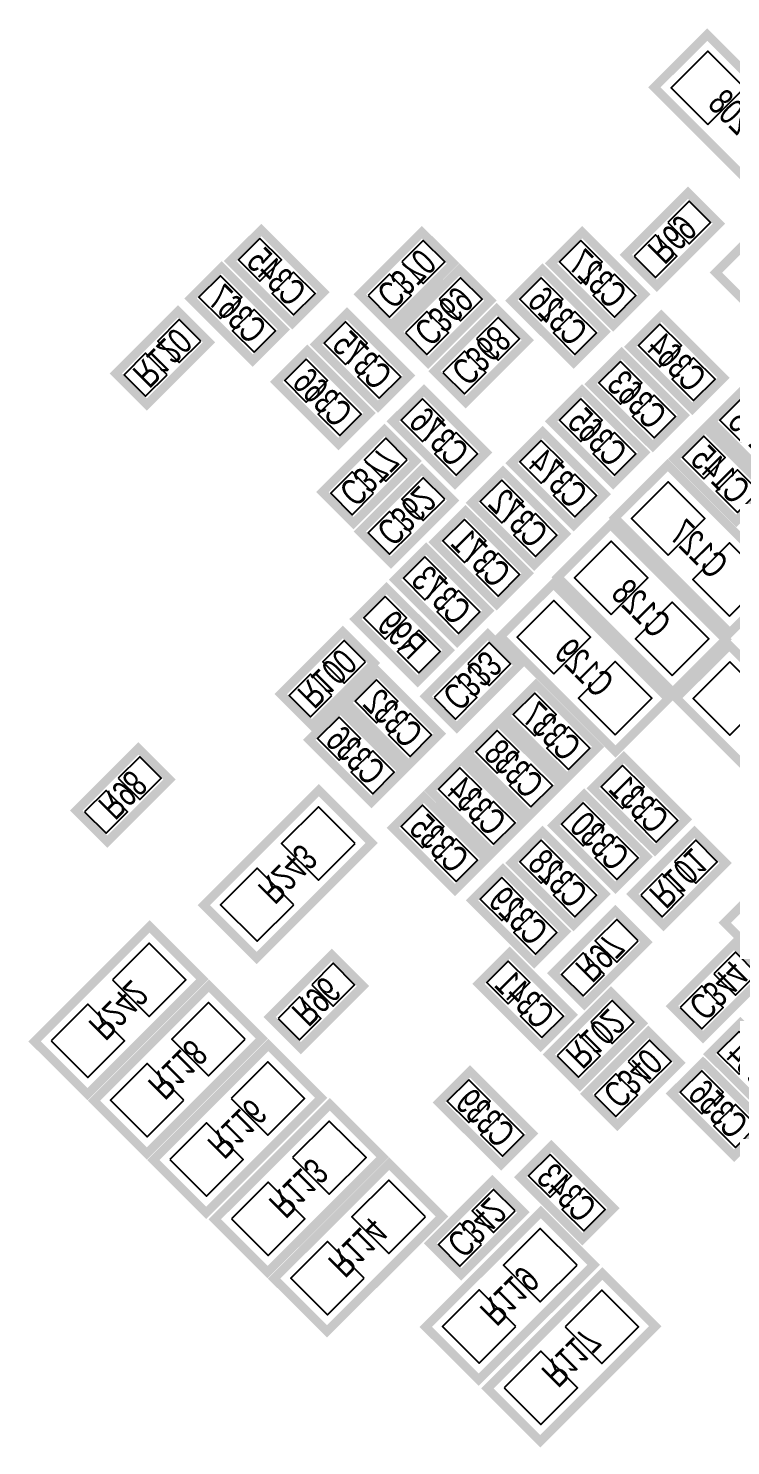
# Model space of a CAD drawing. Extents: x 0 to 125, y -7 to 87.
# Drawn here: x 20.62 to 28.74, y 34.06 to 50.44 of the extents above; entities that cross this region are included whole.
import ezdxf
from ezdxf.enums import TextEntityAlignment as Align

# ---------------------------------------------------------------- set-up
doc = ezdxf.new("R2010")
doc.units = 0
for name, color, linetype in [('PG_SILKSCREEN_BOTTOM', 150, 'CONTINUOUS'), ('PIN_BOTTOM', 202, 'CONTINUOUS'), ('RD_SILKSCREEN_BOTTOM', 150, 'CONTINUOUS')]:
    doc.layers.add(name, color=color, linetype=linetype)

msp = doc.modelspace()

# ---------------------------------------------------------------- linework, layer by layer
at = {"layer": 'PG_SILKSCREEN_BOTTOM', "const_width": 0.1016}
for points in [[(29.798874, 49.043793), (28.469793, 50.372874), (27.859126, 49.762207), (29.188207, 48.433126), (29.798874, 49.043793)], [(29.899407, 48.950474), (28.570326, 47.621393), (29.180993, 47.010726), (30.510074, 48.339807), (29.899407, 48.950474)], [(27.52819, 47.826397), (28.246603, 48.54481), (28.60581, 48.185603), (27.887397, 47.46719), (27.52819, 47.826397)], [(23.315397, 48.11301), (24.03381, 47.394597), (23.674603, 47.03539), (22.95619, 47.753803), (23.315397, 48.11301)], [(24.45479, 47.369197), (25.173203, 48.08761), (25.53241, 47.728403), (24.813997, 47.00999), (24.45479, 47.369197)], [(27.023797, 48.08761), (27.74221, 47.369197), (27.383003, 47.00999), (26.66459, 47.728403), (27.023797, 48.08761)], [(23.217403, 46.60359), (22.49899, 47.322003), (22.858197, 47.68121), (23.57661, 46.962797), (23.217403, 46.60359)], [(24.88659, 46.937397), (25.605003, 47.65581), (25.96421, 47.296603), (25.245797, 46.57819), (24.88659, 46.937397)], [(26.566597, 47.65581), (27.28501, 46.937397), (26.925803, 46.57819), (26.20739, 47.296603), (26.566597, 47.65581)], [(22.71301, 46.814003), (21.994597, 46.09559), (21.63539, 46.454797), (22.353803, 47.17321), (22.71301, 46.814003)], [(24.665203, 46.07019), (23.94679, 46.788603), (24.305997, 47.14781), (25.02441, 46.429397), (24.665203, 46.07019)], [(25.31839, 46.480197), (26.036803, 47.19861), (26.39601, 46.839403), (25.677597, 46.12099), (25.31839, 46.480197)], [(27.938197, 47.12241), (28.65661, 46.403997), (28.297403, 46.04479), (27.57899, 46.763203), (27.938197, 47.12241)], [(23.848797, 46.71601), (24.56721, 45.997597), (24.208003, 45.63839), (23.48959, 46.356803), (23.848797, 46.71601)], [(27.480997, 46.69061), (28.19941, 45.972197), (27.840203, 45.61299), (27.12179, 46.331403), (27.480997, 46.69061)], [(25.194997, 46.25881), (25.91341, 45.540397), (25.554203, 45.18119), (24.83579, 45.899603), (25.194997, 46.25881)], [(27.023797, 46.25881), (27.74221, 45.540397), (27.383003, 45.18119), (26.66459, 45.899603), (27.023797, 46.25881)], [(29.237203, 45.18119), (28.51879, 45.899603), (28.877997, 46.25881), (29.59641, 45.540397), (29.237203, 45.18119)], [(28.805403, 44.74939), (28.08699, 45.467803), (28.446197, 45.82701), (29.16461, 45.108597), (28.805403, 44.74939)], [(25.10061, 45.442403), (24.382197, 44.72399), (24.02299, 45.083197), (24.741403, 45.80161), (25.10061, 45.442403)], [(26.566597, 45.77621), (27.28501, 45.057797), (26.925803, 44.69859), (26.20739, 45.417003), (26.566597, 45.77621)], [(25.53241, 44.985203), (24.813997, 44.26679), (24.45479, 44.625997), (25.173203, 45.34441), (25.53241, 44.985203)], [(29.341674, 44.065393), (28.012593, 45.394474), (27.401926, 44.783807), (28.731007, 43.454726), (29.341674, 44.065393)], [(26.109397, 45.31901), (26.82781, 44.600597), (26.468603, 44.24139), (25.75019, 44.959803), (26.109397, 45.31901)], [(25.677597, 44.86181), (26.39601, 44.143397), (26.036803, 43.78419), (25.31839, 44.502603), (25.677597, 44.86181)], [(28.681274, 43.379593), (27.352193, 44.708674), (26.741526, 44.098007), (28.070607, 42.768926), (28.681274, 43.379593)], [(25.220397, 44.43001), (25.93881, 43.711597), (25.579603, 43.35239), (24.86119, 44.070803), (25.220397, 44.43001)], [(28.020874, 42.693793), (26.691793, 44.022874), (26.081126, 43.412207), (27.410207, 42.083126), (28.020874, 42.693793)], [(24.763197, 43.97281), (25.48161, 43.254397), (25.122403, 42.89519), (24.40399, 43.613603), (24.763197, 43.97281)], [(24.61801, 43.105603), (23.899597, 42.38719), (23.54039, 42.746397), (24.258803, 43.46481), (24.61801, 43.105603)], [(25.21679, 42.720997), (25.935203, 43.43941), (26.29441, 43.080203), (25.575997, 42.36179), (25.21679, 42.720997)], [(28.113126, 42.701007), (29.442207, 41.371926), (30.052874, 41.982593), (28.723793, 43.311674), (28.113126, 42.701007)], [(24.661597, 43.00761), (25.38001, 42.289197), (25.020803, 41.92999), (24.30239, 42.648403), (24.661597, 43.00761)], [(26.849603, 41.77759), (26.13119, 42.496003), (26.490397, 42.85521), (27.20881, 42.136797), (26.849603, 41.77759)], [(24.229797, 42.57581), (24.94821, 41.857397), (24.589003, 41.49819), (23.87059, 42.216603), (24.229797, 42.57581)], [(26.417803, 41.34579), (25.69939, 42.064203), (26.058597, 42.42341), (26.77701, 41.704997), (26.417803, 41.34579)], [(21.17819, 41.400197), (21.896603, 42.11861), (22.25581, 41.759403), (21.537397, 41.04099), (21.17819, 41.400197)], [(25.986003, 40.91399), (25.26759, 41.632403), (25.626797, 41.99161), (26.34521, 41.273197), (25.986003, 40.91399)], [(27.506397, 42.01701), (28.22481, 41.298597), (27.865603, 40.93939), (27.14719, 41.657803), (27.506397, 42.01701)], [(23.981207, 41.635274), (22.652126, 40.306193), (23.262793, 39.695526), (24.591874, 41.024607), (23.981207, 41.635274)], [(25.554203, 40.48219), (24.83579, 41.200603), (25.194997, 41.55981), (25.91341, 40.841397), (25.554203, 40.48219)], [(27.049197, 41.58521), (27.76761, 40.866797), (27.408403, 40.50759), (26.68999, 41.226003), (27.049197, 41.58521)], [(30.001007, 41.432074), (28.671926, 40.102993), (29.282593, 39.492326), (30.611674, 40.821407), (30.001007, 41.432074)], [(26.566597, 41.15341), (27.28501, 40.434997), (26.925803, 40.07579), (26.20739, 40.794203), (26.566597, 41.15341)], [(27.60439, 40.434997), (28.322803, 41.15341), (28.68201, 40.794203), (27.963597, 40.07579), (27.60439, 40.434997)], [(26.109397, 40.72161), (26.82781, 40.003197), (26.468603, 39.64399), (25.75019, 40.362403), (26.109397, 40.72161)], [(27.76761, 39.879803), (27.049197, 39.16139), (26.68999, 39.520597), (27.408403, 40.23901), (27.76761, 39.879803)], [(21.306993, 38.120726), (22.636074, 39.449807), (22.025407, 40.060474), (20.696326, 38.731393), (21.306993, 38.120726)], [(26.544803, 38.67879), (25.82639, 39.397203), (26.185597, 39.75641), (26.90401, 39.037997), (26.544803, 38.67879)], [(28.06159, 39.139597), (28.780003, 39.85801), (29.13921, 39.498803), (28.420797, 38.78039), (28.06159, 39.139597)], [(23.41339, 39.012597), (24.131803, 39.73101), (24.49101, 39.371803), (23.772597, 38.65339), (23.41339, 39.012597)], [(22.711207, 39.374674), (21.382126, 38.045593), (21.992793, 37.434926), (23.321874, 38.764007), (22.711207, 39.374674)], [(26.63919, 38.580797), (27.357603, 39.29921), (27.71681, 38.940003), (26.998397, 38.22159), (26.63919, 38.580797)], [(29.211803, 37.86599), (28.49339, 38.584403), (28.852597, 38.94361), (29.57101, 38.225197), (29.211803, 37.86599)], [(27.07099, 38.123597), (27.789403, 38.84201), (28.14861, 38.482803), (27.430197, 37.76439), (27.07099, 38.123597)], [(22.678593, 36.749126), (24.007674, 38.078207), (23.397007, 38.688874), (22.067926, 37.359793), (22.678593, 36.749126)], [(28.780003, 37.40879), (28.06159, 38.127203), (28.420797, 38.48641), (29.13921, 37.767997), (28.780003, 37.40879)], [(25.728397, 38.38481), (26.44681, 37.666397), (26.087603, 37.30719), (25.36919, 38.025603), (25.728397, 38.38481)], [(23.389793, 36.063326), (24.718874, 37.392407), (24.108207, 38.003074), (22.779126, 36.673993), (23.389793, 36.063326)], [(26.668197, 37.52121), (27.38661, 36.802797), (27.027403, 36.44359), (26.30899, 37.162003), (26.668197, 37.52121)], [(24.794007, 37.317274), (23.464926, 35.988193), (24.075593, 35.377526), (25.404674, 36.706607), (24.794007, 37.317274)], [(26.34521, 36.755603), (25.626797, 36.03719), (25.26759, 36.396397), (25.986003, 37.11481), (26.34521, 36.755603)], [(26.546607, 36.758474), (25.217526, 35.429393), (25.828193, 34.818726), (27.157274, 36.147807), (26.546607, 36.758474)], [(26.539393, 34.107526), (27.868474, 35.436607), (27.257807, 36.047274), (25.928726, 34.718193), (26.539393, 34.107526)]]:
    msp.add_lwpolyline(points, dxfattribs=at)
at = {"layer": 'PIN_BOTTOM'}
for points in [[(28.475534, 49.332634), (28.899366, 49.756466), (28.475534, 50.180299), (28.051701, 49.756466)], [(28.014017, 48.200513), (28.261513, 47.953017), (28.509009, 48.200513), (28.261513, 48.448009)], [(27.624991, 47.811487), (27.872487, 47.563991), (28.119983, 47.811487), (27.872487, 48.058983)], [(23.300487, 48.016209), (23.052991, 47.768713), (23.300487, 47.521217), (23.547983, 47.768713)], [(24.940617, 47.743313), (25.188113, 47.495817), (25.435609, 47.743313), (25.188113, 47.990809)], [(27.008887, 47.990809), (26.761391, 47.743313), (27.008887, 47.495817), (27.256383, 47.743313)], [(22.843287, 47.089417), (23.090783, 47.336913), (22.843287, 47.584409), (22.595791, 47.336913)], [(23.689513, 47.627183), (23.442017, 47.379687), (23.689513, 47.132191), (23.937009, 47.379687)], [(24.551591, 47.354287), (24.799087, 47.106791), (25.046583, 47.354287), (24.799087, 47.601783)], [(25.372417, 47.311513), (25.619913, 47.064017), (25.867409, 47.311513), (25.619913, 47.559009)], [(26.551687, 47.559009), (26.304191, 47.311513), (26.551687, 47.064017), (26.799183, 47.311513)], [(27.397913, 47.601783), (27.150417, 47.354287), (27.397913, 47.106791), (27.645409, 47.354287)], [(22.616209, 46.828913), (22.368713, 47.076409), (22.121217, 46.828913), (22.368713, 46.581417)], [(23.232313, 46.700391), (23.479809, 46.947887), (23.232313, 47.195383), (22.984817, 46.947887)], [(24.291087, 46.556017), (24.538583, 46.803513), (24.291087, 47.051009), (24.043591, 46.803513)], [(24.983391, 46.922487), (25.230887, 46.674991), (25.478383, 46.922487), (25.230887, 47.169983)], [(25.804217, 46.854313), (26.051713, 46.606817), (26.299209, 46.854313), (26.051713, 47.101809)], [(26.940713, 47.169983), (26.693217, 46.922487), (26.940713, 46.674991), (27.188209, 46.922487)], [(27.923287, 47.025609), (27.675791, 46.778113), (27.923287, 46.530617), (28.170783, 46.778113)], [(25.415191, 46.465287), (25.662687, 46.217791), (25.910183, 46.465287), (25.662687, 46.712783)], [(22.227183, 46.439887), (21.979687, 46.687383), (21.732191, 46.439887), (21.979687, 46.192391)], [(23.833887, 46.619209), (23.586391, 46.371713), (23.833887, 46.124217), (24.081383, 46.371713)], [(24.680113, 46.166991), (24.927609, 46.414487), (24.680113, 46.661983), (24.432617, 46.414487)], [(27.466087, 46.593809), (27.218591, 46.346313), (27.466087, 46.098817), (27.713583, 46.346313)], [(28.312313, 46.636583), (28.064817, 46.389087), (28.312313, 46.141591), (28.559809, 46.389087)], [(24.222913, 46.230183), (23.975417, 45.982687), (24.222913, 45.735191), (24.470409, 45.982687)], [(25.180087, 46.162009), (24.932591, 45.914513), (25.180087, 45.667017), (25.427583, 45.914513)], [(27.008887, 46.162009), (26.761391, 45.914513), (27.008887, 45.667017), (27.256383, 45.914513)], [(27.855113, 46.204783), (27.607617, 45.957287), (27.855113, 45.709791), (28.102609, 45.957287)], [(28.863087, 45.667017), (29.110583, 45.914513), (28.863087, 46.162009), (28.615591, 45.914513)], [(25.569113, 45.772983), (25.321617, 45.525487), (25.569113, 45.277991), (25.816609, 45.525487)], [(27.397913, 45.772983), (27.150417, 45.525487), (27.397913, 45.277991), (27.645409, 45.525487)], [(28.431287, 45.235217), (28.678783, 45.482713), (28.431287, 45.730209), (28.183791, 45.482713)], [(25.003809, 45.457313), (24.756313, 45.704809), (24.508817, 45.457313), (24.756313, 45.209817)], [(26.551687, 45.679409), (26.304191, 45.431913), (26.551687, 45.184417), (26.799183, 45.431913)], [(24.614783, 45.068287), (24.367287, 45.315783), (24.119791, 45.068287), (24.367287, 44.820791)], [(25.435609, 45.000113), (25.188113, 45.247609), (24.940617, 45.000113), (25.188113, 44.752617)], [(26.940713, 45.290383), (26.693217, 45.042887), (26.940713, 44.795391), (27.188209, 45.042887)], [(28.820313, 44.846191), (29.067809, 45.093687), (28.820313, 45.341183), (28.572817, 45.093687)], [(26.094487, 45.222209), (25.846991, 44.974713), (26.094487, 44.727217), (26.341983, 44.974713)], [(28.018334, 44.354234), (28.442166, 44.778066), (28.018334, 45.201899), (27.594501, 44.778066)], [(25.046583, 44.611087), (24.799087, 44.858583), (24.551591, 44.611087), (24.799087, 44.363591)], [(25.662687, 44.765009), (25.415191, 44.517513), (25.662687, 44.270017), (25.910183, 44.517513)], [(26.483513, 44.833183), (26.236017, 44.585687), (26.483513, 44.338191), (26.731009, 44.585687)], [(27.357934, 43.668434), (27.781766, 44.092266), (27.357934, 44.516099), (26.934101, 44.092266)], [(28.725266, 43.647301), (29.149099, 44.071134), (28.725266, 44.494966), (28.301434, 44.071134)], [(25.205487, 44.333209), (24.957991, 44.085713), (25.205487, 43.838217), (25.452983, 44.085713)], [(26.051713, 44.375983), (25.804217, 44.128487), (26.051713, 43.880991), (26.299209, 44.128487)], [(25.594513, 43.944183), (25.347017, 43.696687), (25.594513, 43.449191), (25.842009, 43.696687)], [(24.748287, 43.876009), (24.500791, 43.628513), (24.748287, 43.381017), (24.995783, 43.628513)], [(26.697534, 42.982634), (27.121366, 43.406466), (26.697534, 43.830299), (26.273701, 43.406466)], [(28.064866, 42.961501), (28.488699, 43.385334), (28.064866, 43.809166), (27.641034, 43.385334)], [(25.137313, 43.486983), (24.889817, 43.239487), (25.137313, 42.991991), (25.384809, 43.239487)], [(24.521209, 43.120513), (24.273713, 43.368009), (24.026217, 43.120513), (24.273713, 42.873017)], [(25.702617, 43.095113), (25.950113, 42.847617), (26.197609, 43.095113), (25.950113, 43.342609)], [(27.404466, 42.275701), (27.828299, 42.699534), (27.404466, 43.123366), (26.980634, 42.699534)], [(28.729534, 43.119099), (28.305701, 42.695266), (28.729534, 42.271434), (29.153366, 42.695266)], [(24.132183, 42.731487), (23.884687, 42.978983), (23.637191, 42.731487), (23.884687, 42.483991)], [(25.313591, 42.706087), (25.561087, 42.458591), (25.808583, 42.706087), (25.561087, 42.953583)], [(24.646687, 42.910809), (24.399191, 42.663313), (24.646687, 42.415817), (24.894183, 42.663313)], [(26.475487, 42.263417), (26.722983, 42.510913), (26.475487, 42.758409), (26.227991, 42.510913)], [(24.214887, 42.479009), (23.967391, 42.231513), (24.214887, 41.984017), (24.462383, 42.231513)], [(25.035713, 42.521783), (24.788217, 42.274287), (25.035713, 42.026791), (25.283209, 42.274287)], [(26.043687, 41.831617), (26.291183, 42.079113), (26.043687, 42.326609), (25.796191, 42.079113)], [(26.864513, 41.874391), (27.112009, 42.121887), (26.864513, 42.369383), (26.617017, 42.121887)], [(21.664017, 41.774313), (21.911513, 41.526817), (22.159009, 41.774313), (21.911513, 42.021809)], [(24.603913, 42.089983), (24.356417, 41.842487), (24.603913, 41.594991), (24.851409, 41.842487)], [(25.611887, 41.399817), (25.859383, 41.647313), (25.611887, 41.894809), (25.364391, 41.647313)], [(26.432713, 41.442591), (26.680209, 41.690087), (26.432713, 41.937583), (26.185217, 41.690087)], [(27.491487, 41.920209), (27.243991, 41.672713), (27.491487, 41.425217), (27.738983, 41.672713)], [(21.274991, 41.385287), (21.522487, 41.137791), (21.769983, 41.385287), (21.522487, 41.632783)], [(25.180087, 40.968017), (25.427583, 41.215513), (25.180087, 41.463009), (24.932591, 41.215513)], [(26.000913, 41.010791), (26.248409, 41.258287), (26.000913, 41.505783), (25.753417, 41.258287)], [(27.034287, 41.488409), (26.786791, 41.240913), (27.034287, 40.993417), (27.281783, 41.240913)], [(27.880513, 41.531183), (27.633017, 41.283687), (27.880513, 41.036191), (28.128009, 41.283687)], [(24.399299, 41.018866), (23.975466, 41.442699), (23.551634, 41.018866), (23.975466, 40.595034)], [(25.569113, 40.578991), (25.816609, 40.826487), (25.569113, 41.073983), (25.321617, 40.826487)], [(26.551687, 41.056609), (26.304191, 40.809113), (26.551687, 40.561617), (26.799183, 40.809113)], [(27.423313, 41.099383), (27.175817, 40.851887), (27.423313, 40.604391), (27.670809, 40.851887)], [(28.090217, 40.809113), (28.337713, 40.561617), (28.585209, 40.809113), (28.337713, 41.056609)], [(23.692366, 40.311934), (23.268534, 40.735766), (22.844701, 40.311934), (23.268534, 39.888101)], [(26.940713, 40.667583), (26.693217, 40.420087), (26.940713, 40.172591), (27.188209, 40.420087)], [(27.701191, 40.420087), (27.948687, 40.172591), (28.196183, 40.420087), (27.948687, 40.667583)], [(26.094487, 40.624809), (25.846991, 40.377313), (26.094487, 40.129817), (26.341983, 40.377313)], [(26.483513, 40.235783), (26.236017, 39.988287), (26.483513, 39.740791), (26.731009, 39.988287)], [(27.670809, 39.894713), (27.423313, 40.142209), (27.175817, 39.894713), (27.423313, 39.647217)], [(21.595834, 39.444066), (22.019666, 39.020234), (22.443499, 39.444066), (22.019666, 39.867899)], [(26.170687, 39.164617), (26.418183, 39.412113), (26.170687, 39.659609), (25.923191, 39.412113)], [(27.281783, 39.505687), (27.034287, 39.753183), (26.786791, 39.505687), (27.034287, 39.258191)], [(28.547417, 39.513713), (28.794913, 39.266217), (29.042409, 39.513713), (28.794913, 39.761209)], [(23.899217, 39.386713), (24.146713, 39.139217), (24.394209, 39.386713), (24.146713, 39.634209)], [(28.158391, 39.124687), (28.405887, 38.877191), (28.653383, 39.124687), (28.405887, 39.372183)], [(23.129299, 38.758266), (22.705466, 39.182099), (22.281634, 38.758266), (22.705466, 38.334434)], [(23.510191, 38.997687), (23.757687, 38.750191), (24.005183, 38.997687), (23.757687, 39.245183)], [(26.559713, 38.775591), (26.807209, 39.023087), (26.559713, 39.270583), (26.312217, 39.023087)], [(27.125017, 38.954913), (27.372513, 38.707417), (27.620009, 38.954913), (27.372513, 39.202409)], [(20.888901, 38.737134), (21.312734, 38.313301), (21.736566, 38.737134), (21.312734, 39.160966)], [(28.837687, 38.351817), (29.085183, 38.599313), (28.837687, 38.846809), (28.590191, 38.599313)], [(26.735991, 38.565887), (26.983487, 38.318391), (27.230983, 38.565887), (26.983487, 38.813383)], [(27.556817, 38.497713), (27.804313, 38.250217), (28.051809, 38.497713), (27.804313, 38.745209)], [(22.422366, 38.051334), (21.998534, 38.475166), (21.574701, 38.051334), (21.998534, 37.627501)], [(22.967434, 38.072466), (23.391266, 37.648634), (23.815099, 38.072466), (23.391266, 38.496299)], [(27.167791, 38.108687), (27.415287, 37.861191), (27.662783, 38.108687), (27.415287, 38.356183)], [(28.405887, 37.894617), (28.653383, 38.142113), (28.405887, 38.389609), (28.158391, 38.142113)], [(25.713487, 38.288009), (25.465991, 38.040513), (25.713487, 37.793017), (25.960983, 38.040513)], [(26.102513, 37.898983), (25.855017, 37.651487), (26.102513, 37.403991), (26.350009, 37.651487)], [(28.794913, 37.505591), (29.042409, 37.753087), (28.794913, 38.000583), (28.547417, 37.753087)], [(22.260501, 37.365534), (22.684334, 36.941701), (23.108166, 37.365534), (22.684334, 37.789366)], [(23.678634, 37.386666), (24.102466, 36.962834), (24.526299, 37.386666), (24.102466, 37.810499)], [(26.653287, 37.424409), (26.405791, 37.176913), (26.653287, 36.929417), (26.900783, 37.176913)], [(22.971701, 36.679734), (23.395534, 36.255901), (23.819366, 36.679734), (23.395534, 37.103566)], [(25.212099, 36.700866), (24.788266, 37.124699), (24.364434, 36.700866), (24.788266, 36.277034)], [(26.248409, 36.770513), (26.000913, 37.018009), (25.753417, 36.770513), (26.000913, 36.523017)], [(27.042313, 37.035383), (26.794817, 36.787887), (27.042313, 36.540391), (27.289809, 36.787887)], [(25.859383, 36.381487), (25.611887, 36.628983), (25.364391, 36.381487), (25.611887, 36.133991)], [(26.964699, 36.142066), (26.540866, 36.565899), (26.117034, 36.142066), (26.540866, 35.718234)], [(24.505166, 35.993934), (24.081334, 36.417766), (23.657501, 35.993934), (24.081334, 35.570101)], [(26.257766, 35.435134), (25.833934, 35.858966), (25.410101, 35.435134), (25.833934, 35.011301)], [(26.828234, 35.430866), (27.252066, 35.007034), (27.675899, 35.430866), (27.252066, 35.854699)], [(26.121301, 34.723934), (26.545134, 34.300101), (26.968966, 34.723934), (26.545134, 35.147766)]]:
    msp.add_lwpolyline(points, close=True, dxfattribs=at)

# ---------------------------------------------------------------- texts
at = {"layer": 'RD_SILKSCREEN_BOTTOM', "text_generation_flag": 2, "width": 0.75}
for s, rotation, p in [('C208', 315, (28.720948, 49.295533)), ('R69', 225, (27.959456, 48.113975)), ('C345', 315, (23.386948, 47.466733)), ('C370', 225, (24.886056, 47.656775)), ('C327', 315, (27.095348, 47.441333)), ('C367', 315, (22.929748, 47.034933)), ('C369', 225, (25.317856, 47.224975)), ('C326', 315, (26.638148, 47.009533)), ('R120', 225, (22.066656, 46.742375)), ('C375', 315, (24.377548, 46.501533)), ('C368', 225, (25.749656, 46.767775)), ('C364', 315, (28.009748, 46.476133)), ('C366', 315, (23.920348, 46.069733)), ('C363', 315, (27.552548, 46.044333)), ('C376', 315, (25.266548, 45.612533)), ('C365', 315, (27.095348, 45.612533)), ('C135', 315, (28.949548, 45.612533)), ('C377', 225, (24.454256, 45.370775)), ('C374', 315, (26.638148, 45.129933)), ('C145', 315, (28.517748, 45.180733)), ('C362', 225, (24.886056, 44.913575)), ('C372', 315, (26.180948, 44.672733)), ('C127', 315, (28.263748, 44.317133)), ('C371', 315, (25.749148, 44.215533)), ('C373', 315, (25.291948, 43.783733)), ('C128', 315, (27.603348, 43.631333)), ('R99', 315, (24.834748, 43.326533)), ('C129', 315, (26.942948, 42.945533)), ('R100', 225, (23.971656, 43.033975)), ('C333', 225, (25.648056, 43.008575)), ('C332', 315, (24.733148, 42.361333)), ('C337', 315, (26.561948, 42.208933)), ('C336', 315, (24.301348, 41.929533)), ('C338', 315, (26.130148, 41.777133)), ('R98', 225, (21.609456, 41.687775)), ('C334', 315, (25.698348, 41.345333)), ('C331', 315, (27.577948, 41.370733)), ('C335', 315, (25.266548, 40.913533)), ('C330', 315, (27.120748, 40.938933)), ('R243', 225, (23.514456, 40.773375)), ('R101', 225, (28.035656, 40.722575)), ('C328', 315, (26.638148, 40.507133)), ('C329', 315, (26.180948, 40.075333)), ('R97', 225, (27.121256, 39.808175)), ('C341', 315, (26.257148, 39.110133)), ('C344', 225, (28.492856, 39.427175)), ('R242', 225, (21.558656, 39.198575)), ('R96', 225, (23.844656, 39.300175)), ('R102', 225, (27.070456, 38.868375)), ('R118', 225, (22.244456, 38.512775)), ('C354', 315, (28.924148, 38.297333)), ('C340', 225, (27.502256, 38.411175)), ('C356', 315, (28.492348, 37.840133)), ('R116', 225, (22.930256, 37.826975)), ('C339', 315, (25.799948, 37.738533)), ('R113', 225, (23.641456, 37.141175)), ('C343', 315, (26.739748, 36.874933)), ('C342', 225, (25.698856, 36.683975)), ('R114', 225, (24.327256, 36.455375)), ('R119', 225, (26.079856, 35.896575)), ('R117', 225, (26.791056, 35.185375))]:
    msp.add_text(s, height=0.3048, rotation=rotation, dxfattribs=at).set_placement(p, align=Align.CENTER)

doc.saveas('drawing.dxf')
